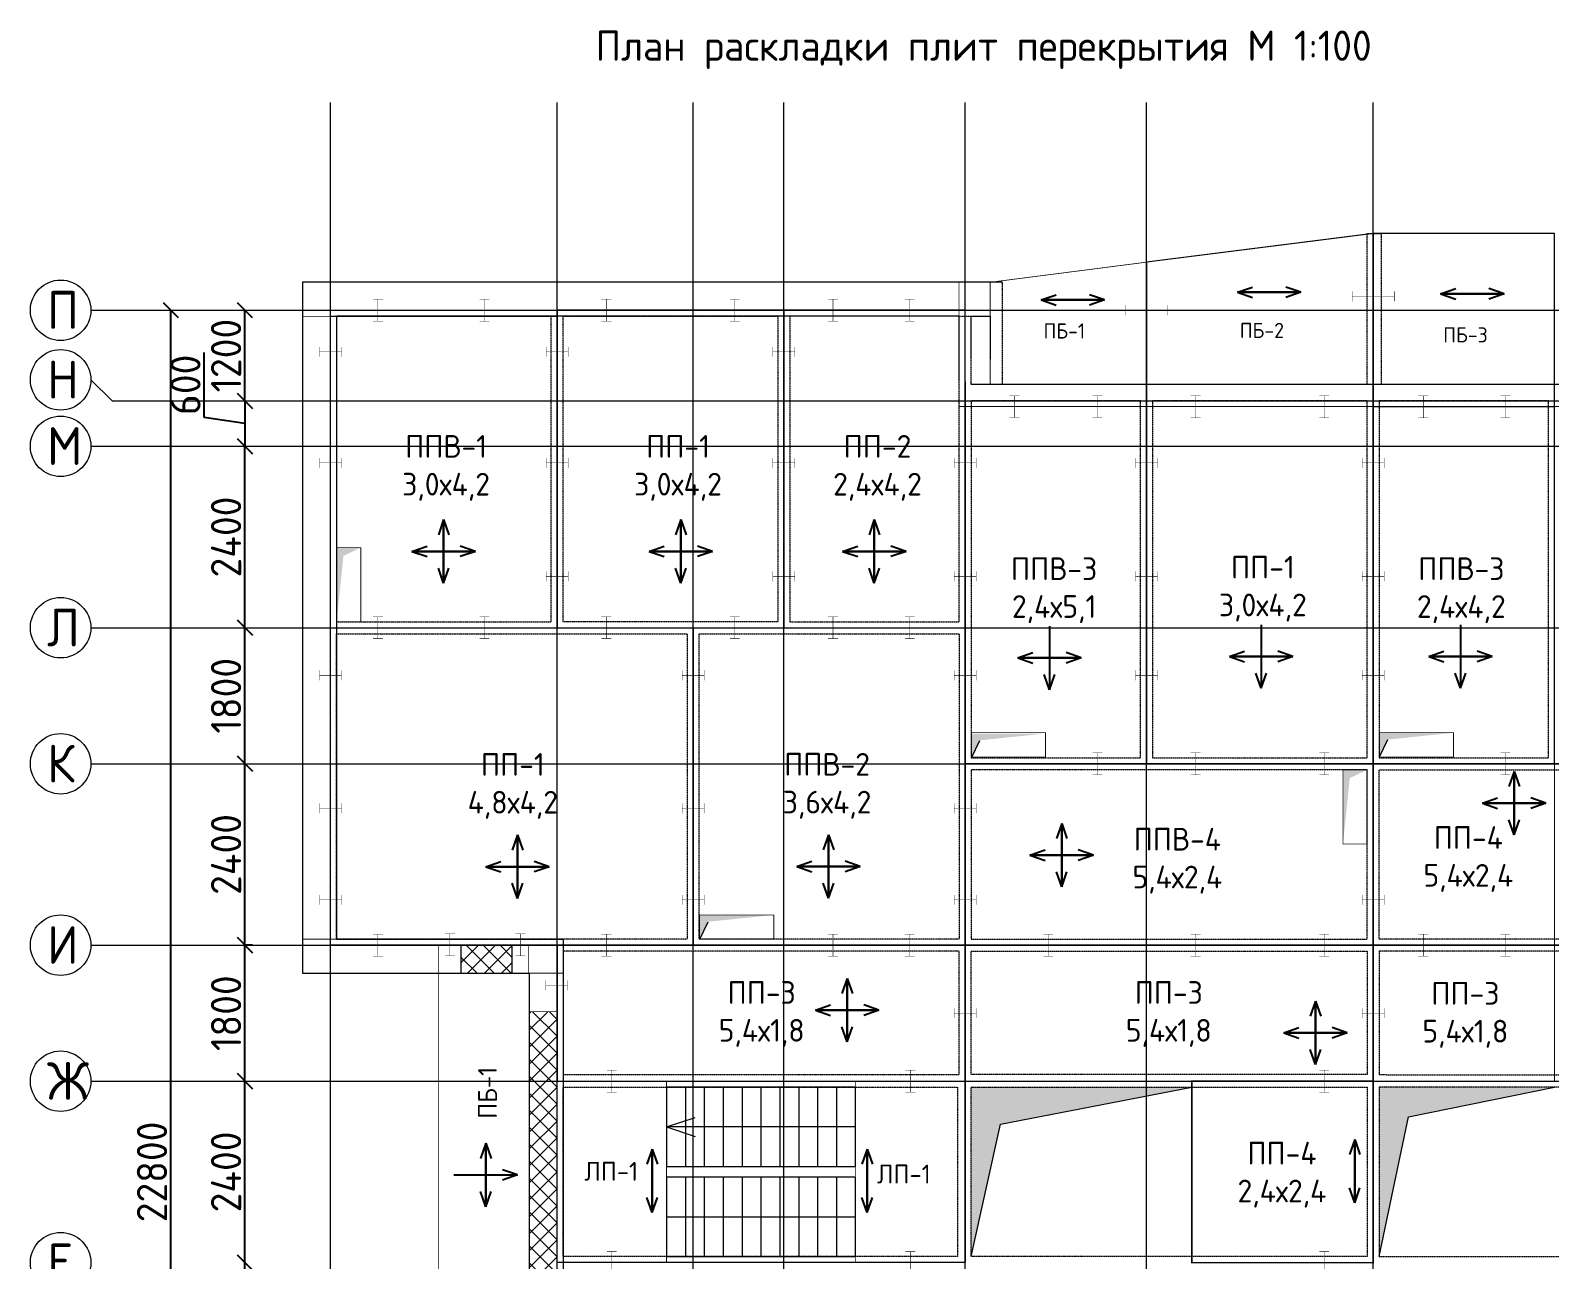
# Model space of a CAD drawing. Header units: millimetres. Extents: x -10163 to 1081624, y -5450 to 417560.
# Drawn here: x 286570 to 306678, y 18710 to 34973 of the extents above; entities that cross this region are included whole.
import ezdxf

# ---------------------------------------------------------------- set-up
doc = ezdxf.new("R2010")
doc.units = ezdxf.units.MM
doc.header["$PDMODE"] = 35
doc.linetypes.add('HIDDEN', pattern=[0.375, 0.25, -0.125])
doc.linetypes.add('Штрих-пунктир', pattern=[24, 20, -1.5, 1, -1.5])
for name, color, linetype in [('Анкеровка', 30, 'Continuous'), ('вентиляция', 220, 'Continuous'), ('Кровля', 92, 'Continuous'), ('Лестница', 7, 'Continuous'), ('Оси 2', 253, 'Continuous'), ('Панели', 210, 'Continuous'), ('Перегородки', 150, 'Continuous'), ('Перекрытия', 100, 'Continuous'), ('Покрытия', 50, 'Continuous'), ('Стены1', 120, 'Continuous'), ('Стыки', 100, 'Continuous')]:
    doc.layers.add(name, color=color, linetype=linetype)
doc.styles.add('ГОСТ', font='GOST Common.ttf', dxfattribs={"height": 400})
doc.dimstyles.new('ГОСТ', dxfattribs={"dimtxt": 400, "dimasz": 200, "dimexe": 0.18, "dimexo": 0.0625, "dimgap": 50, "dimtad": 1, "dimdec": 0, "dimzin": 0, "dimdsep": 46, "dimtxsty": 'ГОСТ', "dimblk": 'OBLIQUE', "dimcen": 0.09, "dimadec": 0, "dimazin": 0, "dimtfac": 1, "dimtdec": 0, "dimtofl": 0, "dimtmove": 0, "dimatfit": 3, "dimldrblk": 'NONE', "dimfxl": 1, "dimtolj": 1, "dimtzin": 0, "dimarcsym": 0})

# ---------------------------------------------------------------- blocks, each defined once
blk = doc.blocks.new('_Oblique')
at = {"color": 0, "linetype": 'ByBlock', "lineweight": -2}
blk.add_line((-0.5, -0.5), (0.5, 0.5), dxfattribs=at)
blk = doc.blocks.new('*D906')
at = {"layer": 'Defpoints', "color": 0, "transparency": 16777216}
for p in [(289410, 18670), (289410, 18670), (289410, 16870)]:
    blk.add_point(p, dxfattribs=at)
at = {"layer": 'Покрытия', "color": 0, "lineweight": -2, "transparency": 16777216}
for p, q in [((289410, 16870), (289410, 18670)), ((289410.0625, 18670), (289410.18, 18670)), ((289410.0625, 16870), (289410.18, 16870))]:
    blk.add_line(p, q, dxfattribs=at)
at = {"layer": 'Покрытия', "color": 0, "lineweight": -2, "transparency": 16777216, "xscale": 200, "yscale": 200, "zscale": 200}
for p, rotation in [((289410, 18670), 90), ((289410, 16870), 270)]:
    blk.add_blockref('_Oblique', p, dxfattribs=dict(at, rotation=rotation))
at = {"layer": 'Покрытия', "color": 0, "lineweight": 9, "transparency": 16777216, "insert": (289160, 17770), "char_height": 400, "attachment_point": 5, "rotation": 90, "style": 'ГОСТ'}
blk.add_mtext('\\A1;1800', dxfattribs=at)
blk = doc.blocks.new('_None')
blk = doc.blocks.new('*D907')
at = {"layer": 'Defpoints', "color": 0, "transparency": 16777216}
for p in [(289410, 21070), (289410, 21070), (289410, 18670)]:
    blk.add_point(p, dxfattribs=at)
at = {"layer": 'Покрытия', "color": 0, "lineweight": -2, "transparency": 16777216}
for p, q in [((289410, 18670), (289410, 21070)), ((289410.0625, 21070), (289410.18, 21070)), ((289410.0625, 18670), (289410.18, 18670))]:
    blk.add_line(p, q, dxfattribs=at)
at = {"layer": 'Покрытия', "color": 0, "lineweight": -2, "transparency": 16777216, "xscale": 200, "yscale": 200, "zscale": 200}
for p, rotation in [((289410, 21070), 90), ((289410, 18670), 270)]:
    blk.add_blockref('_Oblique', p, dxfattribs=dict(at, rotation=rotation))
at = {"layer": 'Покрытия', "color": 0, "lineweight": 9, "transparency": 16777216, "insert": (289160, 19870), "char_height": 400, "attachment_point": 5, "rotation": 90, "style": 'ГОСТ'}
blk.add_mtext('\\A1;2400', dxfattribs=at)
blk = doc.blocks.new('*D908')
at = {"layer": 'Defpoints', "color": 0, "transparency": 16777216}
for p in [(289410, 22870), (289510, 22870), (289410, 21070)]:
    blk.add_point(p, dxfattribs=at)
at = {"layer": 'Покрытия', "color": 0, "lineweight": -2, "transparency": 16777216}
for p, q in [((289509.9375, 22870), (289409.82, 22870)), ((289410, 21070), (289410, 22870)), ((289410.0625, 21070), (289410.18, 21070))]:
    blk.add_line(p, q, dxfattribs=at)
at = {"layer": 'Покрытия', "color": 0, "lineweight": -2, "transparency": 16777216, "xscale": 200, "yscale": 200, "zscale": 200}
for p, rotation in [((289410, 22870), 90), ((289410, 21070), 270)]:
    blk.add_blockref('_Oblique', p, dxfattribs=dict(at, rotation=rotation))
at = {"layer": 'Покрытия', "color": 0, "lineweight": 9, "transparency": 16777216, "insert": (289160, 21970), "char_height": 400, "attachment_point": 5, "rotation": 90, "style": 'ГОСТ'}
blk.add_mtext('\\A1;1800', dxfattribs=at)
blk = doc.blocks.new('*D909')
at = {"layer": 'Defpoints', "color": 0, "transparency": 16777216}
for p in [(289410, 25270), (289410, 25270), (289510, 22870)]:
    blk.add_point(p, dxfattribs=at)
at = {"layer": 'Покрытия', "color": 0, "lineweight": -2, "transparency": 16777216}
for p, q in [((289410, 22870), (289410, 25270)), ((289410.0625, 25270), (289410.18, 25270)), ((289509.9375, 22870), (289409.82, 22870))]:
    blk.add_line(p, q, dxfattribs=at)
at = {"layer": 'Покрытия', "color": 0, "lineweight": -2, "transparency": 16777216, "xscale": 200, "yscale": 200, "zscale": 200}
for p, rotation in [((289410, 25270), 90), ((289410, 22870), 270)]:
    blk.add_blockref('_Oblique', p, dxfattribs=dict(at, rotation=rotation))
at = {"layer": 'Покрытия', "color": 0, "lineweight": 9, "transparency": 16777216, "insert": (289160, 24070), "char_height": 400, "attachment_point": 5, "rotation": 90, "style": 'ГОСТ'}
blk.add_mtext('\\A1;2400', dxfattribs=at)
blk = doc.blocks.new('*D910')
at = {"layer": 'Defpoints', "color": 0, "transparency": 16777216}
for p in [(289410, 27070), (289410, 27070), (289410, 25270)]:
    blk.add_point(p, dxfattribs=at)
at = {"layer": 'Покрытия', "color": 0, "lineweight": -2, "transparency": 16777216}
for p, q in [((289410, 25270), (289410, 27070)), ((289410.0625, 27070), (289410.18, 27070)), ((289410.0625, 25270), (289410.18, 25270))]:
    blk.add_line(p, q, dxfattribs=at)
at = {"layer": 'Покрытия', "color": 0, "lineweight": -2, "transparency": 16777216, "xscale": 200, "yscale": 200, "zscale": 200}
for p, rotation in [((289410, 27070), 90), ((289410, 25270), 270)]:
    blk.add_blockref('_Oblique', p, dxfattribs=dict(at, rotation=rotation))
at = {"layer": 'Покрытия', "color": 0, "lineweight": 9, "transparency": 16777216, "insert": (289160, 26170), "char_height": 400, "attachment_point": 5, "rotation": 90, "style": 'ГОСТ'}
blk.add_mtext('\\A1;1800', dxfattribs=at)
blk = doc.blocks.new('*D911')
at = {"layer": 'Defpoints', "color": 0, "transparency": 16777216}
for p in [(289410, 29470), (289410.38, 29470), (289410, 27070)]:
    blk.add_point(p, dxfattribs=at)
at = {"layer": 'Покрытия', "color": 0, "lineweight": -2, "transparency": 16777216}
for p, q in [((289410.3175, 29470), (289409.82, 29470)), ((289410, 27070), (289410, 29470)), ((289410.0625, 27070), (289410.18, 27070))]:
    blk.add_line(p, q, dxfattribs=at)
at = {"layer": 'Покрытия', "color": 0, "lineweight": -2, "transparency": 16777216, "xscale": 200, "yscale": 200, "zscale": 200}
for p, rotation in [((289410, 29470), 90), ((289410, 27070), 270)]:
    blk.add_blockref('_Oblique', p, dxfattribs=dict(at, rotation=rotation))
at = {"layer": 'Покрытия', "color": 0, "lineweight": 9, "transparency": 16777216, "insert": (289160, 28270), "char_height": 400, "attachment_point": 5, "rotation": 90, "style": 'ГОСТ'}
blk.add_mtext('\\A1;2400', dxfattribs=at)
blk = doc.blocks.new('*D912')
at = {"layer": 'Defpoints', "color": 0, "transparency": 16777216}
for p in [(289410, 31270), (289410, 31270), (289410.38, 30070)]:
    blk.add_point(p, dxfattribs=at)
at = {"layer": 'Покрытия', "color": 0, "lineweight": -2, "transparency": 16777216}
for p, q in [((289410, 30070), (289410, 31270)), ((289410.0625, 31270), (289410.18, 31270)), ((289410.3175, 30070), (289409.82, 30070))]:
    blk.add_line(p, q, dxfattribs=at)
at = {"layer": 'Покрытия', "color": 0, "lineweight": -2, "transparency": 16777216, "xscale": 200, "yscale": 200, "zscale": 200}
for p, rotation in [((289410, 31270), 90), ((289410, 30070), 270)]:
    blk.add_blockref('_Oblique', p, dxfattribs=dict(at, rotation=rotation))
at = {"layer": 'Покрытия', "color": 0, "lineweight": 9, "transparency": 16777216, "insert": (289160, 30670), "char_height": 400, "attachment_point": 5, "rotation": 90, "style": 'ГОСТ'}
blk.add_mtext('\\A1;1200', dxfattribs=at)
blk = doc.blocks.new('*D913')
at = {"layer": 'Defpoints', "color": 0, "transparency": 16777216}
for p in [(288430, 31270), (288430, 31270), (288430, 8470)]:
    blk.add_point(p, dxfattribs=at)
at = {"layer": 'Покрытия', "color": 0, "lineweight": -2, "transparency": 16777216}
for p, q in [((288430, 8470), (288430, 31270)), ((288430.0625, 31270), (288430.18, 31270)), ((288430.0625, 8470), (288430.18, 8470))]:
    blk.add_line(p, q, dxfattribs=at)
at = {"layer": 'Покрытия', "color": 0, "lineweight": -2, "transparency": 16777216, "xscale": 200, "yscale": 200, "zscale": 200}
for p, rotation in [((288430, 31270), 90), ((288430, 8470), 270)]:
    blk.add_blockref('_Oblique', p, dxfattribs=dict(at, rotation=rotation))
at = {"layer": 'Покрытия', "color": 0, "lineweight": 9, "transparency": 16777216, "insert": (288180, 19870), "char_height": 400, "attachment_point": 5, "rotation": 90, "style": 'ГОСТ'}
blk.add_mtext('\\A1;22800', dxfattribs=at)
blk = doc.blocks.new('1111')
at = {"layer": 'Стены1'}
for p, q in [((0, 0), (840, 0)), ((840, 0), (640, 70)), ((840, 0), (640, -70))]:
    blk.add_line(p, q, dxfattribs=at)
blk = doc.blocks.new('*D985')
at = {"layer": 'Defpoints', "color": 0, "ltscale": 10, "transparency": 16777216}
for p in [(289410, 30070), (289410, 29470), (289410, 29470)]:
    blk.add_point(p, dxfattribs=at)
at = {"layer": 'Покрытия', "color": 0, "lineweight": -2, "ltscale": 10, "transparency": 16777216}
for p, q in [((288872, 29853), (288872, 30713)), ((289410, 30070), (289410, 30070)), ((289410, 30070), (289410, 29470)), ((289410, 29770), (288872, 29853)), ((289410, 29470), (289410, 29470))]:
    blk.add_line(p, q, dxfattribs=at)
at = {"layer": 'Покрытия', "color": 0, "lineweight": -2, "ltscale": 10, "transparency": 16777216, "xscale": 200, "yscale": 200, "zscale": 200}
for p, rotation in [((289410, 30070), 90), ((289410, 29470), 270)]:
    blk.add_blockref('_Oblique', p, dxfattribs=dict(at, rotation=rotation))
at = {"layer": 'Покрытия', "color": 0, "lineweight": 9, "ltscale": 10, "transparency": 16777216, "insert": (288622, 30283), "char_height": 400, "attachment_point": 5, "rotation": 90, "style": 'ГОСТ'}
blk.add_mtext('\\A1;600', dxfattribs=at)

msp = doc.modelspace()

# ---------------------------------------------------------------- hatches: boundary and pattern name
at = {"layer": 'вентиляция', "lineweight": 9}
h = msp.add_hatch(color=256, dxfattribs=at)
h.dxf.hatch_style = 1
h.paths.add_polyline_path([(290623.24, 27150), (290623.24, 28130), (290943.24, 28130), (290713.24, 28020)])
h = msp.add_hatch(color=256, dxfattribs=at)
h.dxf.hatch_style = 1
h.paths.add_polyline_path([(300005.57, 25670), (299025.57, 25670), (299025.57, 25350), (299135.57, 25580)])
h = msp.add_hatch(color=256, dxfattribs=at)
h.dxf.hatch_style = 1
h.paths.add_polyline_path([(305405.57, 25680), (304425.57, 25680), (304425.57, 25360), (304535.57, 25590)])
h = msp.add_hatch(color=256, dxfattribs=at)
h.dxf.hatch_style = 1
h.paths.add_polyline_path([(303943.24, 24210), (303943.24, 25190), (304263.24, 25190), (304033.24, 25080)])
h = msp.add_hatch(color=256, dxfattribs=at)
h.dxf.hatch_style = 1
h.paths.add_polyline_path([(296410, 23270), (295430, 23270), (295430, 22950), (295540, 23180)])
at = {"layer": 'Перекрытия', "lineweight": 9}
h = msp.add_hatch(dxfattribs=at)
h.set_pattern_fill('ANSI37', color=256, scale=50)
h.paths.add_polyline_path([(293543.24, 21989.709), (293173.24, 21989.709), (293173.24, 21070), (293543.24, 21070)])
h.paths.add_polyline_path([(292273.62, 22870), (292273.62, 22500), (292943.24, 22500), (292943.24, 22870)])
h = msp.add_hatch(dxfattribs=at)
h.set_pattern_fill('ANSI37', color=256, scale=50)
h.paths.add_polyline_path([(293543.24, 21989.709), (293173.24, 21989.709), (293173.24, 17742.533), (293543.24, 17742.533)])
h.paths.add_polyline_path([(292273.62, 22870), (292273.62, 22500), (292943.24, 22500), (292943.24, 22870)])
h = msp.add_hatch(color=256, dxfattribs=at)
h.dxf.hatch_style = 1
h.paths.add_polyline_path([(301343.24, 20873.943), (301343.24, 20990), (299020, 20990), (299020, 18750), (299410, 20500)])
h.paths.add_polyline_path([(301943.24, 20990), (301343.24, 20990), (301343.24, 20873.943)])
h = msp.add_hatch(color=256, dxfattribs=at)
h.dxf.hatch_style = 1
h.paths.add_polyline_path([(306743.24, 20990), (304423.24, 20990), (304423.24, 18750), (304810, 20600)])
at = {"layer": 'Стены1', "lineweight": 9}
h = msp.add_hatch(dxfattribs=at)
h.set_pattern_fill('ANSI31', color=256, scale=50)
h.paths.add_polyline_path([(318143.24, 31640), (318093.24, 31640), (315143.24, 31640), (315143.24, 31270), (318143.24, 31270)])
h.paths.add_polyline_path([(320543.24, 31270), (318143.24, 31270), (318143.24, 31190), (318393.24, 31190), (320193.24, 31190), (320463.24, 31190), (320463.24, 29470), (320543.24, 29470)])
h.paths.add_polyline_path([(320543.24, 31640), (320493.24, 31640), (318143.24, 31640), (318143.24, 31270), (320543.24, 31270)])
h.paths.add_polyline_path([(320913.24, 31270), (320543.24, 31270), (320543.24, 29470), (320913.24, 29470)])
h.paths.add_polyline_path([(320913.24, 31640), (320543.24, 31640), (320543.24, 31270), (320913.24, 31270)])
h.paths.add_polyline_path([(320913.24, 29470), (320543.24, 29470), (320543.24, 27070), (320913.24, 27070)])
h.paths.add_polyline_path([(320543.24, 29470), (320463.24, 29470), (320463.24, 27150), (320463.24, 27070), (320543.24, 27070)])
h.paths.add_polyline_path([(320913.24, 27070), (320543.24, 27070), (320543.24, 22500), (320913.24, 22500)])
h.paths.add_polyline_path([(320543.24, 22870), (318143.24, 22870), (318143.24, 22500), (320543.24, 22500)])
h.paths.add_polyline_path([(320543.24, 27070), (320463.24, 27070), (320463.24, 22950), (318143.24, 22950), (318143.24, 22870), (320543.24, 22870)])
h.paths.add_polyline_path([(318143.24, 22870), (317050, 22870), (317050, 22500), (318143.24, 22500)])
h.paths.add_polyline_path([(318143.24, 22950), (316700, 22950), (316700, 22870), (318143.24, 22870)])
h.paths.add_polyline_path([(318143.24, 16870), (316700, 16870), (316700, 16790), (318143.24, 16790)])
h.paths.add_polyline_path([(320543.24, 17240), (318143.24, 17240), (318143.24, 16870), (320543.24, 16870)])
h.paths.add_polyline_path([(320543.24, 16870), (318143.24, 16870), (318143.24, 16790), (320463.24, 16790), (320463.24, 12670), (320543.24, 12670)])
h.paths.add_polyline_path([(320913.24, 17240), (320543.24, 17240), (320543.24, 16870), (320913.24, 16870)])
h.paths.add_polyline_path([(320543.24, 12670), (320463.24, 12670), (320463.24, 8550), (320193.24, 8550), (318393.24, 8550), (318143.24, 8550), (318143.24, 8470), (320543.24, 8470)])
h.paths.add_polyline_path([(320913.24, 12670), (320543.24, 12670), (320543.24, 8470), (320913.24, 8470)])
h.paths.add_polyline_path([(320913.24, 8470), (320543.24, 8470), (320543.24, 8100), (320913.24, 8100)])
h.paths.add_polyline_path([(320543.24, 8470), (318143.24, 8470), (318143.24, 8100), (320493.24, 8100), (320543.24, 8100)])
h.paths.add_polyline_path([(318143.24, 8470), (315143.24, 8470), (315143.24, 8100), (318093.24, 8100), (318143.24, 8100)])
h.paths.add_polyline_path([(295538.24, 17030.658), (296918.24, 17030.658), (296918.24, 18192.021), (295538.24, 18192.021)], flags=9)
h.paths.add_polyline_path([(305008.24, 17030.658), (306388.24, 17030.658), (306388.24, 18192.021), (305008.24, 18192.021)], flags=9)
h.paths.add_polyline_path([(299445, 11227.424), (300825, 11227.424), (300825, 12388.788), (299445, 12388.788)], flags=9)
h.paths.add_polyline_path([(304790, 11227.424), (306260, 11227.424), (306260, 12388.788), (304790, 12388.788)], flags=9)
h.paths.add_polyline_path([(304910, 15057.424), (306380, 15057.424), (306380, 16218.788), (304910, 16218.788)], flags=9)
h.paths.add_polyline_path([(300993.24, 15017.424), (302463.24, 15017.424), (302463.24, 16178.788), (300993.24, 16178.788)], flags=9)
h.paths.add_polyline_path([(296505, 14007.424), (297945, 14007.424), (297945, 15168.788), (296505, 15168.788)], flags=9)
h.paths.add_polyline_path([(301008.24, 17030.658), (302388.24, 17030.658), (302388.24, 18192.021), (301008.24, 18192.021)], flags=9)
h.paths.add_polyline_path([(302178.24, 11206.567), (303618.24, 11206.567), (303618.24, 12367.93), (302178.24, 12367.93)], flags=9)
h.paths.add_polyline_path([(297020, 9804.091), (298490, 9804.091), (298490, 10965.455), (297020, 10965.455)], flags=9)
h.paths.add_polyline_path([(294395, 9804.091), (295835, 9804.091), (295835, 10965.455), (294395, 10965.455)], flags=9)
h.paths.add_polyline_path([(292340, 14007.424), (293810, 14007.424), (293810, 15168.788), (292340, 15168.788)], flags=9)
h.paths.add_polyline_path([(291325, 9804.091), (292765, 9804.091), (292765, 10965.455), (291325, 10965.455)], flags=9)
h.paths.add_polyline_path([(302480, 19504.091), (303950, 19504.091), (303950, 20665.455), (302480, 20665.455)], flags=9)
h.paths.add_polyline_path([(295538.24, 21637.524), (296918.24, 21637.524), (296918.24, 22798.888), (295538.24, 22798.888)], flags=9)
h.paths.add_polyline_path([(305008.24, 21637.524), (306388.24, 21637.524), (306388.24, 22798.888), (305008.24, 22798.888)], flags=9)
h.paths.add_polyline_path([(304910, 23610.758), (306380, 23610.758), (306380, 24772.121), (304910, 24772.121)], flags=9)
h.paths.add_polyline_path([(300993.24, 23650.758), (302463.24, 23650.758), (302463.24, 24812.121), (300993.24, 24812.121)], flags=9)
h.paths.add_polyline_path([(296505, 24660.758), (297945, 24660.758), (297945, 25822.121), (296505, 25822.121)], flags=9)
h.paths.add_polyline_path([(297719.12, 19578.409), (298544.12, 19578.409), (298544.12, 20129.545), (297719.12, 20129.545)], flags=9)
h.paths.add_polyline_path([(293845.74, 19615.076), (294670.74, 19615.076), (294670.74, 20166.212), (293845.74, 20166.212)], flags=9)
h.paths.add_polyline_path([(301008.24, 21637.524), (302388.24, 21637.524), (302388.24, 22798.888), (301008.24, 22798.888)], flags=9)
h.paths.add_polyline_path([(292340, 24660.758), (293810, 24660.758), (293810, 25822.121), (292340, 25822.121)], flags=9)
h.paths.add_polyline_path([(306958.333, 19577.727), (309646.818, 19577.727), (309646.818, 20351.97), (306958.333, 20351.97)], flags=9)
h.paths.add_polyline_path([(315143.24, 31190), (318143.24, 31190), (318143.24, 31270), (315143.24, 31270)])
h.paths.add_polyline_path([(314813.24, 31270), (314813.24, 31190), (315143.24, 31190), (315143.24, 31270)])
h.paths.add_polyline_path([(314813.24, 31640), (314813.24, 31270), (315143.24, 31270), (315143.24, 31640)])
h.paths.add_polyline_path([(317050, 17240), (317050, 16870), (318143.24, 16870), (318143.24, 17240)])
h.paths.add_polyline_path([(315143.24, 8550), (314773.24, 8550), (314773.24, 8470), (315143.24, 8470)])
h.paths.add_polyline_path([(318143.24, 8550), (315143.24, 8550), (315143.24, 8470), (318143.24, 8470)])
h.paths.add_polyline_path([(320913.24, 16870), (320543.24, 16870), (320543.24, 12670), (320913.24, 12670)])
h.paths.add_polyline_path([(314813.24, 8470), (314813.24, 8100), (315143.24, 8100), (315143.24, 8470)])

# ---------------------------------------------------------------- linework, layer by layer
at = {"layer": 'Анкеровка', "lineweight": 9, "const_width": 5}
for points in [[(291105, 31415), (291235, 31415)], [(291170, 31125), (291170, 31415)], [(292515, 31415), (292645, 31415)], [(292580, 31125), (292580, 31415)], [(294128.24, 31415), (294258.24, 31415)], [(294193.24, 31125), (294193.24, 31415)], [(295828.24, 31415), (295958.24, 31415)], [(295893.24, 31125), (295893.24, 31415)], [(297128.24, 31415), (297258.24, 31415)], [(297193.24, 31125), (297193.24, 31415)], [(298145, 31415), (298275, 31415)], [(298210, 31125), (298210, 31415)], [(304063.24, 31520), (304063.24, 31390)], [(304063.24, 31455), (304623.24, 31455)], [(304623.24, 31520), (304623.24, 31390)], [(301063.24, 31335), (301063.24, 31205)], [(301063.24, 31270), (301623.24, 31270)], [(301623.24, 31335), (301623.24, 31205)], [(291105, 31125), (291235, 31125)], [(292515, 31125), (292645, 31125)], [(294128.24, 31125), (294258.24, 31125)], [(295828.24, 31125), (295958.24, 31125)], [(297128.24, 31125), (297258.24, 31125)], [(298145, 31125), (298275, 31125)], [(290398.24, 30785), (290398.24, 30655)], [(290688.24, 30785), (290688.24, 30655)], [(293398.24, 30785), (293398.24, 30655)], [(293398.24, 30785), (293398.24, 30655)], [(293688.24, 30785), (293688.24, 30655)], [(293688.24, 30785), (293688.24, 30655)], [(296398.24, 30785), (296398.24, 30655)], [(296688.24, 30785), (296688.24, 30655)], [(290398.24, 30720), (290688.24, 30720)], [(293398.24, 30720), (293688.24, 30720)], [(293398.24, 30720), (293688.24, 30720)], [(296398.24, 30720), (296688.24, 30720)], [(299528.24, 30139.456), (299658.24, 30139.456)], [(299593.24, 29849.456), (299593.24, 30139.456)], [(300628.24, 30139.29), (300758.24, 30139.29)], [(300693.24, 29849.29), (300693.24, 30139.29)], [(301928.139, 30138.639), (302058.139, 30138.639)], [(301993.139, 29848.639), (301993.139, 30138.639)], [(303628.24, 30138.382), (303758.24, 30138.382)], [(303693.24, 29848.382), (303693.24, 30138.382)], [(304941.62, 30137.984), (305071.62, 30137.984)], [(305006.62, 29847.984), (305006.62, 30137.984)], [(306028.24, 30137.656), (306158.24, 30137.656)], [(306093.24, 29847.656), (306093.24, 30137.656)], [(299528.24, 29849.456), (299658.24, 29849.456)], [(300628.24, 29849.29), (300758.24, 29849.29)], [(301928.139, 29848.639), (302058.139, 29848.639)], [(303628.24, 29848.382), (303758.24, 29848.382)], [(304941.62, 29847.984), (305071.62, 29847.984)], [(306028.24, 29847.656), (306158.24, 29847.656)], [(290398.24, 29315), (290398.24, 29185)], [(290398.24, 29250), (290688.24, 29250)], [(290688.24, 29315), (290688.24, 29185)], [(293398.24, 29315), (293398.24, 29185)], [(293398.24, 29250), (293688.24, 29250)], [(293688.24, 29315), (293688.24, 29185)], [(296398.24, 29315), (296398.24, 29185)], [(296398.24, 29250), (296688.24, 29250)], [(296688.24, 29315), (296688.24, 29185)], [(298798.24, 29315), (298798.24, 29185)], [(298798.24, 29250), (299088.24, 29250)], [(299088.24, 29315), (299088.24, 29185)], [(301198.324, 29315), (301198.324, 29185)], [(301198.324, 29250), (301488.324, 29250)], [(301488.324, 29315), (301488.324, 29185)], [(304198.24, 29315), (304198.24, 29185)], [(304198.24, 29250), (304488.24, 29250)], [(304488.24, 29315), (304488.24, 29185)], [(293398.24, 27815), (293398.24, 27685)], [(293398.24, 27750), (293688.24, 27750)], [(293688.24, 27815), (293688.24, 27685)], [(296398.24, 27815), (296398.24, 27685)], [(296398.24, 27750), (296688.24, 27750)], [(296688.24, 27815), (296688.24, 27685)], [(298798.24, 27815), (298798.24, 27685)], [(298798.24, 27750), (299088.24, 27750)], [(299088.24, 27815), (299088.24, 27685)], [(301198.24, 27815.053), (301198.24, 27685.053)], [(301198.24, 27750.053), (301488.24, 27750.053)], [(301488.24, 27815.053), (301488.24, 27685.053)], [(304198.293, 27815.068), (304198.293, 27685.068)], [(304198.293, 27750.068), (304488.293, 27750.068)], [(304488.293, 27815.068), (304488.293, 27685.068)], [(291105, 27215), (291235, 27215)], [(291170, 26925), (291170, 27215)], [(292515, 27215), (292645, 27215)], [(292580, 26925), (292580, 27215)], [(294128.24, 27215), (294258.24, 27215)], [(294193.24, 26925), (294193.24, 27215)], [(295828.24, 27215), (295958.24, 27215)], [(295893.24, 26925), (295893.24, 27215)], [(297128.24, 27215), (297258.24, 27215)], [(297193.24, 26925), (297193.24, 27215)], [(298145, 27215), (298275, 27215)], [(298210, 26925), (298210, 27215)], [(291105, 26925), (291235, 26925)], [(292515, 26925), (292645, 26925)], [(294128.24, 26925), (294258.24, 26925)], [(295828.24, 26925), (295958.24, 26925)], [(297128.24, 26925), (297258.24, 26925)], [(298145, 26925), (298275, 26925)], [(290398.24, 26505), (290398.24, 26375)], [(290398.24, 26440), (290688.24, 26440)], [(290688.24, 26505), (290688.24, 26375)], [(295198.24, 26505), (295198.24, 26375)], [(295198.24, 26440), (295488.24, 26440)], [(295488.24, 26505), (295488.24, 26375)], [(298798.24, 26505), (298798.24, 26375)], [(298798.24, 26440), (299088.24, 26440)], [(299088.24, 26505), (299088.24, 26375)], [(301198.24, 26505), (301198.24, 26375)], [(301198.24, 26440), (301488.24, 26440)], [(301488.24, 26505), (301488.24, 26375)], [(304198.24, 26505), (304198.24, 26375)], [(304198.24, 26440), (304488.24, 26440)], [(304488.24, 26505), (304488.24, 26375)], [(300628.24, 25415), (300758.24, 25415)], [(300693.24, 25125), (300693.24, 25415)], [(301928.139, 25415), (302058.139, 25415)], [(301993.139, 25125), (301993.139, 25415)], [(303628.24, 25415), (303758.24, 25415)], [(303693.24, 25125), (303693.24, 25415)], [(306028.24, 25415), (306158.24, 25415)], [(306093.24, 25125), (306093.24, 25415)], [(300628.24, 25125), (300758.24, 25125)], [(301928.139, 25125), (302058.139, 25125)], [(303628.24, 25125), (303758.24, 25125)], [(306028.24, 25125), (306158.24, 25125)], [(290398.24, 24745), (290398.24, 24615)], [(290688.24, 24745), (290688.24, 24615)], [(295198.24, 24745), (295198.24, 24615)], [(295488.24, 24745), (295488.24, 24615)], [(298798.24, 24745), (298798.24, 24615)], [(299088.24, 24745), (299088.24, 24615)], [(290398.24, 24680), (290688.24, 24680)], [(295198.24, 24680), (295488.24, 24680)], [(298798.24, 24680), (299088.24, 24680)], [(290398.24, 23535), (290398.24, 23405)], [(290688.24, 23535), (290688.24, 23405)], [(295198.24, 23535), (295198.24, 23405)], [(295488.24, 23535), (295488.24, 23405)], [(298798.24, 23535), (298798.24, 23405)], [(299088.24, 23535), (299088.24, 23405)], [(304198.24, 23535), (304198.24, 23405)], [(304488.24, 23535), (304488.24, 23405)], [(290398.24, 23470), (290688.24, 23470)], [(295198.24, 23470), (295488.24, 23470)], [(298798.24, 23470), (299088.24, 23470)], [(304198.24, 23470), (304488.24, 23470)], [(291105, 23015), (291235, 23015)], [(291170, 22725), (291170, 23015)], [(292058.62, 23020.705), (292188.62, 23020.705)], [(292123.62, 22730.705), (292123.62, 23020.705)], [(292989.979, 23020.705), (293119.979, 23020.705)], [(293054.979, 22730.705), (293054.979, 23020.705)], [(294128.24, 23015), (294258.24, 23015)], [(294193.24, 22725), (294193.24, 23015)], [(297128.24, 23015), (297258.24, 23015)], [(297193.24, 22725), (297193.24, 23015)], [(298145, 23015), (298275, 23015)], [(298210, 22725), (298210, 23015)], [(299975, 23015), (300105, 23015)], [(300040, 22725), (300040, 23015)], [(301928.139, 23015), (302058.139, 23015)], [(301993.139, 22725), (301993.139, 23015)], [(303628.24, 23015), (303758.24, 23015)], [(303693.24, 22725), (303693.24, 23015)], [(304941.62, 23015), (305071.62, 23015)], [(305006.62, 23015), (305006.62, 22725)], [(306028.24, 23015), (306158.24, 23015)], [(306093.24, 23015), (306093.24, 22725)], [(291105, 22725), (291235, 22725)], [(292058.62, 22730.705), (292188.62, 22730.705)], [(292989.979, 22730.705), (293119.979, 22730.705)], [(294128.24, 22725), (294258.24, 22725)], [(297128.24, 22725), (297258.24, 22725)], [(298145, 22725), (298275, 22725)], [(299975, 22725), (300105, 22725)], [(301928.139, 22725), (302058.139, 22725)], [(303628.24, 22725), (303758.24, 22725)], [(304941.62, 22725), (305071.62, 22725)], [(306028.24, 22725), (306158.24, 22725)], [(293390.584, 22404.086), (293390.584, 22274.086)], [(293390.584, 22339.086), (293680.584, 22339.086)], [(293680.584, 22404.086), (293680.584, 22274.086)], [(298798.24, 22035), (298798.24, 21905)], [(298798.24, 21970), (299088.24, 21970)], [(299088.24, 22035), (299088.24, 21905)], [(304198.24, 22035), (304198.24, 21905)], [(304198.24, 21970), (304488.24, 21970)], [(304488.24, 22035), (304488.24, 21905)], [(294201.62, 21215), (294331.62, 21215)], [(294201.62, 21215), (294331.62, 21215)], [(294266.62, 20925), (294266.62, 21215)], [(294266.62, 21215), (294266.62, 20925)], [(298151.62, 21215), (298281.62, 21215)], [(298151.62, 21215), (298281.62, 21215)], [(298216.62, 20925), (298216.62, 21215)], [(298216.62, 21215), (298216.62, 20925)], [(303628.24, 21215), (303758.24, 21215)], [(303693.24, 20925), (303693.24, 21215)], [(294201.62, 20925), (294331.62, 20925)], [(294201.62, 20925), (294331.62, 20925)], [(298151.62, 20925), (298281.62, 20925)], [(298151.62, 20925), (298281.62, 20925)], [(303628.24, 20925), (303758.24, 20925)], [(294201.62, 18815), (294331.62, 18815)], [(294201.62, 18815), (294331.62, 18815)], [(294266.62, 18525), (294266.62, 18815)], [(294266.62, 18815), (294266.62, 18525)], [(298151.62, 18815), (298281.62, 18815)], [(298151.62, 18815), (298281.62, 18815)], [(298216.62, 18525), (298216.62, 18815)], [(298216.62, 18815), (298216.62, 18525)], [(303628.24, 18815), (303758.24, 18815)], [(303693.24, 18525), (303693.24, 18815)]]:
    msp.add_lwpolyline(points, dxfattribs=at)
at = {"layer": 'вентиляция', "lineweight": 9}
for p, q in [((299025.57, 25350), (299135.57, 25580)), ((304425.57, 25360), (304535.57, 25590)), ((295430, 22950), (295540, 23180))]:
    msp.add_line(p, q, dxfattribs=at)
at = {"layer": 'вентиляция', "lineweight": 9, "const_width": 10}
for points in [[(290623.24, 28130), (290623.24, 27150), (290943.24, 27150), (290943.24, 28130)], [(299025.57, 25360), (300005.57, 25360), (300005.57, 25680), (299025.57, 25680)], [(304425.57, 25360), (305405.57, 25360), (305405.57, 25680), (304425.57, 25680)], [(303943.24, 25190), (303943.24, 24210), (304263.24, 24210), (304263.24, 25190)], [(295430, 22950), (296410, 22950), (296410, 23270), (295430, 23270)]]:
    msp.add_lwpolyline(points, close=True, dxfattribs=at)
at = {"layer": 'Кровля', "lineweight": 9, "ltscale": 10}
for p, q in [((287370, 30349.501), (287654.391, 30070)), ((299023.24, 30289.892), (299023.24, 30325.049)), ((299273.24, 30289.892), (299023.24, 30289.892))]:
    msp.add_line(p, q, dxfattribs=at)
at = {"layer": 'Лестница', "lineweight": 9}
for p, q in [((295240, 20990), (295240, 19940)), ((295490, 20990), (295490, 19940)), ((295740, 20990), (295740, 19940)), ((295990, 20990), (295990, 19940)), ((296240, 20990), (296240, 19940)), ((296490, 20990), (296490, 19940)), ((296740, 20990), (296740, 19940)), ((296990, 20990), (296990, 19940)), ((297240, 20990), (297240, 19940)), ((294990, 20465), (295370, 20590)), ((297490, 20465), (294990, 20465)), ((294990, 20465), (295370, 20340)), ((295240, 19800), (295240, 18750)), ((295490, 19800), (295490, 18750)), ((295740, 19800), (295740, 18750)), ((295990, 19800), (295990, 18750)), ((296240, 19800), (296240, 18750)), ((296490, 19800), (296490, 18750)), ((296740, 19800), (296740, 18750)), ((296990, 19800), (296990, 18750)), ((297240, 19800), (297240, 18750)), ((294990, 19275), (297490, 19275))]:
    msp.add_line(p, q, dxfattribs=at)
for points in [[(297490, 19940), (297490, 20990), (294990, 20990), (294990, 19940)], [(297490, 18750), (297490, 19800), (294990, 19800), (294990, 18750)]]:
    msp.add_lwpolyline(points, close=True, dxfattribs=at)
at = {"layer": 'Оси 2', "linetype": 'Штрих-пунктир', "lineweight": 9}
for p, q in [((290543.24, 5368.318), (290543.24, 34020)), ((293543.24, 5368.318), (293543.24, 34020)), ((295343.24, 5368.318), (295343.24, 34020)), ((296543.24, 5368.318), (296543.24, 34020)), ((298943.24, 5368.318), (298943.24, 34020)), ((301343.24, 5368.318), (301343.24, 34020)), ((304343.24, 5368.318), (304343.24, 34020)), ((290543.24, 5368.318), (290543.24, 33970)), ((293543.24, 5368.318), (293543.24, 33970)), ((295343.24, 5368.318), (295343.24, 33970)), ((296543.24, 5368.318), (296543.24, 33970)), ((298943.24, 5368.318), (298943.24, 33970)), ((301343.24, 5368.318), (301343.24, 33970)), ((304343.24, 5368.318), (304343.24, 33970)), ((287370, 31270), (323790, 31270)), ((287370, 31270), (323790, 31270)), ((287654.391, 30070), (323790, 30070)), ((287370, 29470), (323790, 29470)), ((287370, 29470), (323790, 29470)), ((287370, 27070), (323790, 27070)), ((287370, 27070), (323790, 27070)), ((287370, 25270), (315223.24, 25270)), ((287370, 25270), (315223.24, 25270)), ((287370, 22870), (323790, 22870)), ((287370, 22870), (323790, 22870)), ((287370, 21070), (323790, 21070)), ((287370, 21070), (323790, 21070))]:
    msp.add_line(p, q, dxfattribs=at)
at = {"layer": 'Оси 2', "lineweight": 9}
for centre in [(286970, 31270), (286970, 31270), (286970, 30349.501), (286970, 30349.501), (286970, 29470), (286970, 29470), (286970, 27070), (286970, 27070), (286970, 25270), (286970, 25270), (286970, 22870), (286970, 22870), (286970, 21070), (286970, 21070), (286970, 18670), (286970, 18670)]:
    msp.add_circle(centre, 400, dxfattribs=at)
at = {"layer": 'Панели', "linetype": 'Continuous', "lineweight": 9}
for p, q in [((304343.24, 32284.951), (301343.24, 31906.311)), ((304343.24, 32284.951), (301343.24, 31906.311)), ((304343.24, 25270), (304343.24, 32284.951)), ((301343.24, 25270), (301343.24, 31906.311)), ((301343.24, 31906.311), (301343.24, 25270)), ((290543.24, 27070), (290543.24, 31190)), ((290543.24, 31190), (291093.24, 31190)), ((291093.24, 31190), (292893.24, 31190)), ((292893.24, 31190), (293463.24, 31190)), ((293463.24, 31190), (293543.24, 31190)), ((293543.24, 31190), (293543.24, 27070)), ((298943.24, 30325.049), (298943.24, 25270)), ((298943.24, 25270), (301343.24, 25270)), ((301343.24, 25270), (304343.24, 25270))]:
    msp.add_line(p, q, dxfattribs=at)
for points in [[(306743.24, 25270), (306743.24, 32284.951), (304343.24, 32284.951), (304343.24, 25270)], [(306743.24, 25270), (306743.24, 32284.951), (304343.24, 32284.951), (304343.24, 25270)], [(293543.24, 31270), (293543.24, 27070), (296543.24, 27070), (296543.24, 31270)], [(298943.24, 27070), (298943.24, 31270), (296543.24, 31270), (296543.24, 27070)], [(290543.24, 22870), (290543.24, 27070), (295343.24, 27070), (295343.24, 22870)], [(295343.24, 22870), (295343.24, 27070), (298943.24, 27070), (298943.24, 22870)], [(298943.24, 25270), (298943.24, 22870), (304343.24, 22870), (304343.24, 25270)], [(304343.24, 25270), (304343.24, 22870), (309743.24, 22870), (309743.24, 25270)], [(293543.24, 22870), (293543.24, 21070), (298943.24, 21070), (298943.24, 22870)], [(298943.24, 22870), (298943.24, 21070), (304343.24, 21070), (304343.24, 22870)], [(304343.24, 22870), (304343.24, 21070), (309743.24, 21070), (309743.24, 22870)], [(293543.24, 18670), (293543.24, 21070), (298943.24, 21070), (298943.24, 18670)]]:
    msp.add_lwpolyline(points, close=True, dxfattribs=at)
at = {"layer": 'Перегородки', "linetype": 'HIDDEN', "lineweight": 9, "ltscale": 10}
for p, q in [((299433.24, 31640), (299433.24, 30289.892)), ((298860, 31190), (299023.24, 31190)), ((299023.24, 30325.049), (299023.24, 31190))]:
    msp.add_line(p, q, dxfattribs=at)
at = {"layer": 'Перегородки', "lineweight": 9, "ltscale": 10}
for p, q in [((298863.24, 30330), (298863.24, 31190)), ((299023.24, 31190), (299273.24, 31190)), ((299023.24, 30625.049), (299023.24, 31190)), ((299273.24, 31190), (299273.24, 30625.049))]:
    msp.add_line(p, q, dxfattribs=at)
at = {"layer": 'Перегородки', "linetype": 'HIDDEN', "lineweight": 9, "ltscale": 10}
for points in [[(304263.24, 32284.951), (304450, 32284.951), (304450, 30289.892), (304263.24, 30289.892)], [(293623.24, 27150), (293623.24, 31190), (296463.24, 31190), (296463.24, 27150)], [(299023.14, 30070), (299023.24, 25350), (301263.24, 25350), (301263.14, 30070)], [(301423.139, 30070), (301423.24, 25350), (304263.24, 25350), (304263.139, 30070)], [(304423.24, 30070), (304423.24, 25350), (306663.24, 25350), (306663.24, 30070)], [(290623.24, 22950), (290623.24, 26990), (295263.24, 26990), (295263.24, 22950)], [(295423.24, 22950), (295423.24, 26990), (298863.24, 26990), (298863.24, 22950)], [(304263.24, 22950), (304263.24, 25190), (299023.24, 25190), (299023.24, 22950)], [(309663.24, 25190), (309663.24, 22950), (304423.24, 22950), (304423.24, 25190)], [(293623.24, 22790), (293623.24, 21156.867), (298863.24, 21156.867), (298863.24, 22790)]]:
    msp.add_lwpolyline(points, close=True, dxfattribs=at)
for points in [[(290623.24, 27150), (293463.24, 27150), (293463.24, 31190), (292893.24, 31190), (292893.24, 31190), (291093.24, 31190), (291093.24, 31190), (290623.24, 31190), (290623.24, 27150)], [(298863.24, 31190), (296623.24, 31190), (296623.24, 27150), (298863.24, 27150), (298863.24, 30330)], [(299023.24, 21156.867), (299023.24, 22790), (304263.24, 22790), (304263.24, 21156.867), (299023.24, 21156.867)], [(309663.24, 22790), (304423.24, 22790), (304423.24, 21156.867), (309663.24, 21150), (309663.24, 22790)], [(298840, 20990), (298840, 18750), (293623.24, 18750), (293623.24, 20990), (298840, 20990)], [(304263.24, 20990), (304263.24, 18750), (299020, 18750), (299020, 20990), (304263.24, 20990)], [(304423.24, 18750), (309663.24, 18750), (309663.24, 20990), (304423.24, 20990), (304423.24, 18750)]]:
    msp.add_lwpolyline(points, dxfattribs=at)
at = {"layer": 'Перекрытия', "lineweight": 9}
for p, q in [((292273.62, 22500), (292273.62, 22870)), ((299410, 20500), (301943.24, 20990)), ((304810, 20600), (306743.24, 20990)), ((304423.24, 18750), (304810, 20600)), ((299020, 18750), (299410, 20500))]:
    msp.add_line(p, q, dxfattribs=at)
at = {"layer": 'Перекрытия', "lineweight": 9, "const_width": 10}
for points in [[(301343.24, 31906.311), (304343.24, 32284.951), (304343.24, 30289.892), (301343.24, 30289.892), (301343.24, 31906.311)], [(304343.24, 32284.951), (306743.24, 32284.951), (306743.24, 30289.892), (304343.24, 30289.892), (304343.24, 32284.951)], [(299273.24, 31640), (299273.24, 30289.892), (301343.24, 30289.892), (301343.24, 31906.311), (299273.24, 31640)], [(298860, 31270), (296543.24, 31270), (296543.24, 27070), (298943.24, 27070), (298943.24, 30329.976)], [(291973.62, 22500), (291973.62, 22870), (291973.62, 17240)], [(292273.62, 22870), (292273.62, 22500), (292943.24, 22500), (292943.24, 22870)]]:
    msp.add_lwpolyline(points, dxfattribs=at)
at = {"layer": 'Перекрытия', "lineweight": 9}
for points, const_width in [([(290543.24, 31270), (293543.24, 31270), (293543.24, 27070), (290543.24, 27070)], 10), ([(293543.24, 31270), (296543.24, 31270), (296543.24, 27070), (293543.24, 27070)], 10), ([(298943.24, 31270), (298943.24, 31270)], 10), ([(298943.24, 29994.456), (301343.24, 29994.456), (301343.24, 25270), (298943.24, 25270)], 10), ([(301343.139, 29993.639), (304343.139, 29993.639), (304343.24, 25270), (301343.24, 25270)], 10), ([(304343.216, 29992.822), (306743.216, 29992.822), (306743.24, 25270), (304343.24, 25270)], 10), ([(290543.24, 22870), (295343.24, 22870), (295343.24, 27070), (290543.24, 27070)], 10), ([(295343.24, 27070), (298943.24, 27070), (298943.24, 22870), (295343.24, 22870)], 10), ([(298943.24, 25270), (304343.24, 25270), (304343.24, 22870), (298943.24, 22870)], 10), ([(304343.24, 25270), (306743.24, 25270), (306743.24, 22870), (304343.24, 22870)], 10), ([(293543.24, 21070), (298943.24, 21070), (298943.24, 22870), (293543.24, 22870)], 10), ([(298943.24, 22870), (304343.24, 22870), (304343.24, 21070), (298943.24, 21070)], 10), ([(304343.24, 22870), (306743.24, 22870), (306743.24, 21070), (304343.24, 21070)], 10), ([(294990, 21070), (293623.24, 21070), (293623.24, 18670), (294990, 18670)], 10), ([(298943.24, 21070), (297490, 21070), (297490, 18670), (298943.24, 18670)], 10), ([(304343.24, 21070), (301943.24, 21070), (301943.24, 18670), (304343.24, 18670)], 20)]:
    msp.add_lwpolyline(points, close=True, dxfattribs=dict(at, const_width=const_width))
for points in [[(292943.24, 22870), (292943.24, 22500)], [(292943.24, 22500), (293173.24, 22500), (293173.24, 22189.709)]]:
    msp.add_lwpolyline(points, dxfattribs=at)
at = {"layer": 'Стены1', "lineweight": 9}
for points in [[(299433.24, 31640), (299433.24, 31640), (293193.24, 31640), (293193.24, 31640), (290793.24, 31640), (290793.24, 31640), (290173.24, 31640), (290173.24, 22500), (292273.62, 22500)], [(298863.24, 31190), (292893.24, 31190), (292893.24, 31190), (291093.24, 31190), (291093.24, 31190), (290623.24, 31190), (290623.24, 22950), (293623.24, 22950), (293623.24, 16790), (290623.24, 16790), (290623.24, 8550), (291093.24, 8550), (291093.24, 8550), (292893.24, 8550), (292893.24, 8550), (298863.24, 8550), (298863.24, 9759.862), (315223.24, 9759.862)], [(318443.24, 8550), (320193.24, 8550), (320463.24, 8550), (320463.24, 16782.539), (316700, 16782.539), (316700, 22950), (320463.24, 22950), (320463.24, 30854.844), (320463.24, 30854.844), (320463.24, 31190), (318393.24, 31190), (318393.24, 31190), (315223.24, 31190), (315223.24, 29989.892), (298863.24, 29994.844)], [(314773.24, 30289.892), (299233.24, 30289.892)], [(292273.62, 22500), (293173.24, 22500), (293173.24, 17240), (290173.24, 17240), (290173.24, 8100), (290743.24, 8100), (290895, 8100), (293345, 8100), (293193.24, 8100), (299383.24, 8100)]]:
    msp.add_lwpolyline(points, dxfattribs=at)
at = {"layer": 'Стены1', "lineweight": 9, "const_width": 10}
for points in [[(293543.24, 31190), (293543.24, 31640)], [(296543.24, 31640), (296543.24, 31190)], [(298860, 31640), (298860, 31190)], [(290173.24, 31190), (290623.24, 31190)], [(301343.24, 30625.049), (301343.24, 30175.049)], [(304343.24, 30625.049), (304343.24, 30175.049)], [(290173.24, 27070), (290623.24, 27070)], [(290173.24, 22950), (290623.24, 22950)], [(293173.24, 22500), (293623.24, 22500)]]:
    msp.add_lwpolyline(points, dxfattribs=at)
at = {"layer": 'Стыки', "lineweight": 90, "ltscale": 10, "const_width": 10}
msp.add_lwpolyline([(291973.62, 22870), (292273.62, 22870), (292273.62, 22500), (292943.24, 22500), (292943.24, 22870), (293166.719, 22870), (293166.719, 22500), (293543.24, 22500), (293543.24, 21989.709), (293173.24, 21989.709), (293173.24, 17742.533), (293543.24, 17742.533), (293543.24, 17240), (293173.24, 17240), (293173.24, 16870), (292943.24, 16870), (292943.24, 17240), (292273.62, 17240), (292273.62, 16870), (291973.62, 16870), (291973.62, 22870)], dxfattribs=at)

# ---------------------------------------------------------------- block references
at = {"layer": 'Стены1', "lineweight": 9, "xscale": -1}
for p, rotation in [((302545.238, 31507.251), 180), ((299947.684, 31405.949), 180), ((305235.274, 31486.076), 180), ((292040, 27660), 270), ((295180, 27660), 270), ((297740, 27660), 270), ((291620, 28080), 180), ((294760, 28080), 180), ((297320, 28080), 180), ((302440, 26690), 180), ((305080, 26690), 180), ((299640, 26670), 180), ((306210, 24327.785), 270), ((305790, 24747.785), 180), ((300220, 23640), 270), ((293016.597, 23488.17), 270), ((297135, 23490), 270), ((299800, 24060), 180), ((292596.597, 23908.17), 180), ((296715, 23910), 180), ((297380, 21590), 270), ((303580, 21290), 270), ((296960, 22010), 180), ((303160, 21710), 180), ((292596.746, 19409.408), 270), ((294800.651, 19332.564), 270), ((297646.595, 19332.564), 270), ((304098.053, 19460), 270), ((292176.746, 19829.408), 180)]:
    msp.add_blockref('1111', p, dxfattribs=dict(at, rotation=rotation))
at = {"layer": 'Стены1', "lineweight": 9}
for p, rotation in [((303385.238, 31507.251), 180), ((300787.684, 31405.949), 180), ((306075.274, 31486.076), 180), ((292040, 28500), 270), ((295180, 28500), 270), ((297740, 28500), 270), ((292460, 28080), 180), ((295600, 28080), 180), ((298160, 28080), 180), ((300060, 27090), 270), ((302860, 27110), 270), ((305500, 27110), 270), ((303280, 26690), 180), ((305920, 26690), 180), ((300480, 26670), 180), ((306210, 25167.785), 270), ((306630, 24747.785), 180), ((300220, 24480), 270), ((293016.597, 24328.17), 270), ((297135, 24330), 270), ((300640, 24060), 180), ((293436.597, 23908.17), 180), ((297555, 23910), 180), ((297380, 22430), 270), ((303580, 22130), 270), ((297800, 22010), 180), ((304000, 21710), 180), ((292596.746, 20249.408), 270), ((294800.651, 20172.564), 270), ((297646.595, 20172.564), 270), ((304098.053, 20300), 270)]:
    msp.add_blockref('1111', p, dxfattribs=dict(at, rotation=rotation))

# ---------------------------------------------------------------- texts
at = {"layer": 'Оси 2', "lineweight": 9, "char_height": 500, "attachment_point": 1, "style": 'ГОСТ'}
for s, insert in [('П', (286790.634, 31523.722)), ('Н', (286790.634, 30603.223)), ('М', (286790.634, 29723.722)), ('Л', (286790.634, 27323.722)), ('К', (286790.634, 25523.722)), ('И', (286790.634, 23123.722)), ('Ж', (286790.634, 21323.722)), ('Е', (286790.634, 18923.722))]:
    msp.add_mtext_dynamic_manual_height_columns(s, width=529.33393, gutter_width=12.5, heights=[0], dxfattribs=dict(at, insert=insert))
at = {"layer": 'Перекрытия', "lineweight": 9, "style": 'ГОСТ'}
for s, insert, char_height, attachment_point in [('ПБ-1', (300255, 30996.253), 200, 5), ('ПБ-2', (302870, 31003.289), 200, 5), ('ПБ-3', (305565, 30944.827), 200, 5), ('\\pxqc;ППВ-1\\P3,0х4,2', (292072.242, 29184.18), 300, 5), ('\\pxqc;ПП-1\\P3,0х4,2', (295142.242, 29184.18), 300, 5), ('\\pxqc;ПП-2\\P2,4х4,2', (297782.242, 29184.18), 300, 5), ('\\pxqc;ППВ-3\\P\\pq*;2,4х5,1', (300119.725, 27565.766), 300, 5), ('\\pxqc;ПП-1\\P3,0х4,2', (302882.964, 27586.623), 300, 5), ('\\pxqc;ППВ-3 2,4х4,2', (305509.725, 27565.766), 300, 5), ('\\pxqc;ПП-1\\P\\pq*;4,8х4,2', (292955.527, 24976.302), 300, 5), ('\\pxqc;ППВ-2\\P\\pq*;3,6х4,2', (297114.809, 24977.735), 300, 5), ('\\pxqc;ППВ-4\\P\\pq*;5,4х2,4', (301750.912, 23987.058), 300, 5), ('\\pxqc;ПП-4\\P\\pq*;5,4х2,4', (305602.318, 24009.088), 300, 5), ('\\pxqc;ПП-3\\P5,4х1,8', (296249.096, 21958.72), 300, 5), ('\\pxqc;ПП-3\\P5,4х1,8', (301637.36, 21958.72), 300, 5), ('\\pxqc;ПП-3\\P5,4х1,8', (305563.097, 21947.308), 300, 5), ('\\pxqc;ПП-4\\P2,4х2,4', (303135.362, 19832.899), 300, 5), ('\\pxqc;ЛП-1', (293373.24, 20003.333), 250, 1), ('\\pxqc;ЛП-1', (297246.62, 19966.667), 250, 1)]:
    msp.add_mtext_dynamic_manual_height_columns(s, width=1770, gutter_width=2500, heights=[0], dxfattribs=dict(at, insert=insert, char_height=char_height, attachment_point=attachment_point))
at = {"layer": 'Перекрытия', "lineweight": 9, "insert": (292495.352, 20031.295), "char_height": 250, "attachment_point": 1, "rotation": 90, "style": 'ГОСТ'}
msp.add_mtext_dynamic_manual_height_columns('\\pxqc;ПБ-1', width=1770, gutter_width=2500, heights=[0], dxfattribs=at)
at = {"layer": 'Покрытия', "lineweight": 9, "insert": (294050, 34970), "char_height": 400, "attachment_point": 1, "style": 'ГОСТ'}
msp.add_mtext_dynamic_manual_height_columns('План раскладки плит перекрытия М 1:100', width=11750, gutter_width=2000, heights=[0], dxfattribs=at)

# ---------------------------------------------------------------- dimensions: what is measured, and where the dimension line sits
at = {"layer": 'Покрытия', "lineweight": 9}
dim = msp.add_linear_dim(base=(288430, 31270), p1=(288430, 8470), p2=(288430, 31270), angle=90, dimstyle='ГОСТ', dxfattribs=at)
dim.commit()
dim.dimension.update_dxf_attribs({"geometry": '*D913', "text_midpoint": (288180, 19870)})
for base, p1, p2, picture, middle in [((289410, 31270), (289410.38, 30070), (289410, 31270), '*D912', (289160, 30670)), ((289410, 29470), (289410, 27070), (289410.38, 29470), '*D911', (289160, 28270)), ((289410, 27070), (289410, 25270), (289410, 27070), '*D910', (289160, 26170)), ((289410, 25270), (289510, 22870), (289410, 25270), '*D909', (289160, 24070)), ((289410, 22870), (289410, 21070), (289510, 22870), '*D908', (289160, 21970)), ((289410, 21070), (289410, 18670), (289410, 21070), '*D907', (289160, 19870)), ((289410, 18670), (289410, 16870), (289410, 18670), '*D906', (289160, 17770))]:
    dim = msp.add_linear_dim(base=base, p1=p1, p2=p2, angle=90, dimstyle='ГОСТ', override={"dimtmove": 1}, dxfattribs=at)
    dim.commit()
    dim.dimension.update_dxf_attribs({"geometry": picture, "text_midpoint": middle})
at = {"layer": 'Покрытия', "lineweight": 9, "ltscale": 10}
dim = msp.add_linear_dim(base=(289410, 29470), p1=(289410.38, 30070), p2=(289409.82, 29470), angle=90, dimstyle='ГОСТ', override={"dimtmove": 1}, dxfattribs=at)
dim.commit()
dim.dimension.update_dxf_attribs({"geometry": '*D985', "text_midpoint": (288872.016, 29902.554), "dimtype": 160})

doc.saveas('drawing.dxf')
